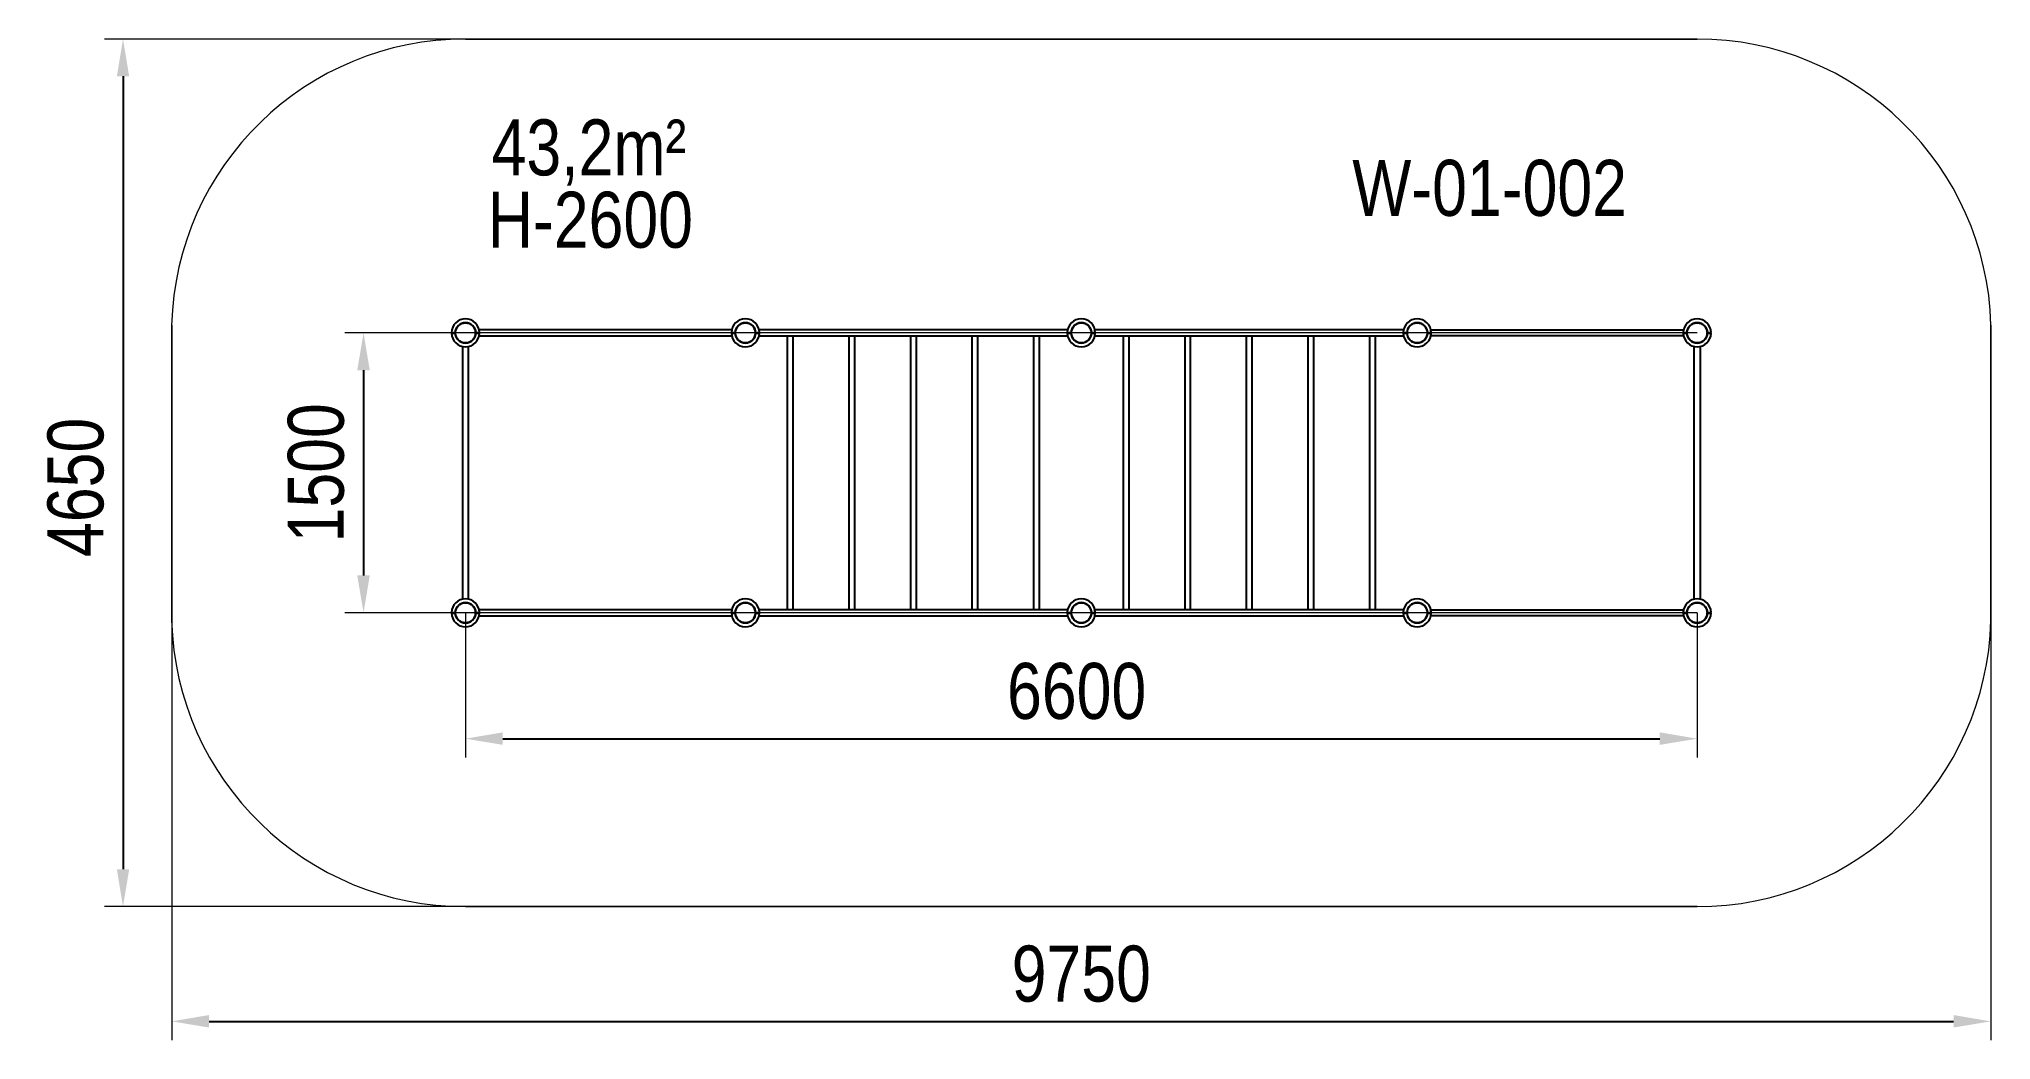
# Model space of a CAD drawing. Header units: millimetres. Extents: x -5522 to 4937, y -2929 to 2436.
import ezdxf

# ---------------------------------------------------------------- set-up
doc = ezdxf.new("R2010")
doc.units = ezdxf.units.MM
for name, color, linetype in [('DIKOM_АРТИКУЛ', 7, 'Continuous'), ('DIKOM_ЗОНА', 80, 'Continuous'), ('DIKOM_ОБЪЕКТ', 7, 'Continuous'), ('DIKOM_РАЗМЕР_ЗОНА', 7, 'Continuous'), ('DIKOM_РАЗМЕР_ОБЪЕКТА', 7, 'Continuous')]:
    doc.layers.add(name, color=color, linetype=linetype)
doc.styles.add('style1', font='arial.ttf', dxfattribs={"width": 0.8})
doc.dimstyles.new('1-50', dxfattribs={"dimtxt": 300, "dimasz": 200, "dimexe": 100, "dimexo": 0, "dimgap": 100, "dimtad": 1, "dimdec": 0, "dimtxsty": 'style1', "dimcen": 0, "dimclrd": 7, "dimclre": 7, "dimadec": 1, "dimazin": 2, "dimtfac": 1, "dimtdec": 0, "dimtmove": 0, "dimatfit": 3, "dimfxl": 0, "dimlwd": 25, "dimlwe": 18, "dimarcsym": 0})

# ---------------------------------------------------------------- blocks, each defined once
blk = doc.blocks.new('*D1')
at = {"layer": 'Defpoints', "color": 0, "transparency": 16777216}
for p in [(-3237, -639), (3363, -639), (3363, -1314)]:
    blk.add_point(p, dxfattribs=at)
at = {"layer": 'DIKOM_РАЗМЕР_ОБЪЕКТА', "color": 7, "lineweight": 18, "transparency": 16777216}
for p, q in [((-3237, -639), (-3237, -1414)), ((3363, -639), (3363, -1414))]:
    blk.add_line(p, q, dxfattribs=at)
at = {"layer": 'DIKOM_РАЗМЕР_ОБЪЕКТА', "color": 7, "lineweight": 25, "transparency": 16777216}
blk.add_line((-3037, -1314), (3163, -1314), dxfattribs=at)
at = {"layer": 'DIKOM_РАЗМЕР_ОБЪЕКТА', "color": 7, "transparency": 16777216}
for points in [[(-3037, -1280), (-3037, -1347), (-3237, -1314)], [(3163, -1280), (3163, -1347), (3363, -1314)]]:
    blk.add_solid(points, dxfattribs=at)
at = {"layer": 'DIKOM_РАЗМЕР_ОБЪЕКТА', "color": 0, "transparency": 16777216, "insert": (38, -1060), "char_height": 300, "attachment_point": 5, "style": 'style1'}
blk.add_mtext('6600', dxfattribs=at)
blk = doc.blocks.new('*D2')
at = {"layer": 'Defpoints', "color": 0, "transparency": 16777216}
for p in [(-4811, 903), (4937, 903), (4937, -2829)]:
    blk.add_point(p, dxfattribs=at)
at = {"layer": 'DIKOM_РАЗМЕР_ЗОНА', "color": 7, "lineweight": 18, "transparency": 16777216}
for p, q in [((-4811, 903), (-4811, -2929)), ((4937, 903), (4937, -2929))]:
    blk.add_line(p, q, dxfattribs=at)
at = {"layer": 'DIKOM_РАЗМЕР_ЗОНА', "color": 7, "lineweight": 25, "transparency": 16777216}
blk.add_line((-4611, -2829), (4737, -2829), dxfattribs=at)
at = {"layer": 'DIKOM_РАЗМЕР_ЗОНА', "color": 7, "transparency": 16777216}
for points in [[(-4611, -2795), (-4611, -2862), (-4811, -2829)], [(4737, -2795), (4737, -2862), (4937, -2829)]]:
    blk.add_solid(points, dxfattribs=at)
at = {"layer": 'DIKOM_РАЗМЕР_ЗОНА', "color": 0, "transparency": 16777216, "insert": (63, -2575), "char_height": 300, "attachment_point": 5, "style": 'style1'}
blk.add_mtext('9750', dxfattribs=at)
blk = doc.blocks.new('*D3')
at = {"layer": 'Defpoints', "color": 0, "transparency": 16777216}
for p in [(3363, 2436), (-5072, -2214), (3363, -2214)]:
    blk.add_point(p, dxfattribs=at)
at = {"layer": 'DIKOM_РАЗМЕР_ЗОНА', "color": 7, "lineweight": 18, "transparency": 16777216}
for p, q in [((3363, 2436), (-5172, 2436)), ((3363, -2214), (-5172, -2214))]:
    blk.add_line(p, q, dxfattribs=at)
at = {"layer": 'DIKOM_РАЗМЕР_ЗОНА', "color": 7, "lineweight": 25, "transparency": 16777216}
blk.add_line((-5072, 2236), (-5072, -2014), dxfattribs=at)
at = {"layer": 'DIKOM_РАЗМЕР_ЗОНА', "color": 7, "transparency": 16777216}
for points in [[(-5105, 2236), (-5039, 2236), (-5072, 2436)], [(-5105, -2014), (-5039, -2014), (-5072, -2214)]]:
    blk.add_solid(points, dxfattribs=at)
at = {"layer": 'DIKOM_РАЗМЕР_ЗОНА', "color": 0, "transparency": 16777216, "insert": (-5325, 33), "char_height": 300, "attachment_point": 5, "rotation": 90, "style": 'style1'}
blk.add_mtext('4650', dxfattribs=at)
blk = doc.blocks.new('*D0')
at = {"layer": 'Defpoints', "color": 0, "transparency": 16777216}
for p in [(3363, 861), (-3783, -639), (3363, -639)]:
    blk.add_point(p, dxfattribs=at)
at = {"layer": 'DIKOM_РАЗМЕР_ОБЪЕКТА', "color": 7, "lineweight": 18, "transparency": 16777216}
for p, q in [((3363, 861), (-3883, 861)), ((3363, -639), (-3883, -639))]:
    blk.add_line(p, q, dxfattribs=at)
at = {"layer": 'DIKOM_РАЗМЕР_ОБЪЕКТА', "color": 7, "lineweight": 25, "transparency": 16777216}
blk.add_line((-3783, 661), (-3783, -439), dxfattribs=at)
at = {"layer": 'DIKOM_РАЗМЕР_ОБЪЕКТА', "color": 7, "transparency": 16777216}
for points in [[(-3817, 661), (-3750, 661), (-3783, 861)], [(-3817, -439), (-3750, -439), (-3783, -639)]]:
    blk.add_solid(points, dxfattribs=at)
at = {"layer": 'DIKOM_РАЗМЕР_ОБЪЕКТА', "color": 0, "transparency": 16777216, "insert": (-4037, 111), "char_height": 300, "attachment_point": 5, "rotation": 90, "style": 'style1'}
blk.add_mtext('1500', dxfattribs=at)

msp = doc.modelspace()

# ---------------------------------------------------------------- linework, layer by layer
at = {"layer": 'DIKOM_ЗОНА', "color": 3, "lineweight": 15}
for p, q in [((-3237, 2435.9), (3363, 2435.9)), ((-4811.4, 902.9), (-4811.4, -681.1)), ((4937.4, -681.1), (4937.4, 902.9)), ((-3237, -2214.1), (3363, -2214.1))]:
    msp.add_line(p, q, dxfattribs=at)
for centre, start, end in [((-3237, 860.9), 90, 178.47193), ((3363, 860.9), 1.52807, 90), ((-3237, -639.1), 181.52807, 270), ((3363, -639.1), 270, 358.47193)]:
    msp.add_arc(centre, 1575, start, end, dxfattribs=at)
at = {"layer": 'DIKOM_ОБЪЕКТ'}
for p, q in [((-3312, 862.9), (-3291.5, 862.9)), ((-3312, 858.9), (-3291.5, 858.9)), ((-3292, 858.9), (-3292, 862.9)), ((-3182.5, 862.9), (-3162, 862.9)), ((-3182.5, 858.9), (-3162, 858.9)), ((-1810.3, 876.9), (-3163.7, 876.9)), ((-3163.7, 844.9), (-1810.3, 844.9)), ((-1812, 862.9), (-1791.5, 862.9)), ((-1812, 858.9), (-1791.5, 858.9)), ((-1792, 858.9), (-1792, 862.9)), ((-1682.5, 862.9), (-1662, 862.9)), ((-1682.5, 858.9), (-1662, 858.9)), ((-10.3, 876.9), (-1663.7, 876.9)), ((-1663.7, 844.9), (-10.3, 844.9)), ((-1513, 844.9), (-1513, -623.1)), ((-1481, -623.1), (-1481, 844.9)), ((-1183, 844.9), (-1183, -623.1)), ((-1151, -623.1), (-1151, 844.9)), ((-853, 844.9), (-853, -623.1)), ((-821, -623.1), (-821, 844.9)), ((-523, 844.9), (-523, -623.1)), ((-491, -623.1), (-491, 844.9)), ((-193, 844.9), (-193, -623.1)), ((-161, -623.1), (-161, 844.9)), ((-12, 862.9), (8.5, 862.9)), ((-12, 858.9), (8.5, 858.9)), ((8, 858.9), (8, 862.9)), ((117.5, 862.9), (138, 862.9)), ((117.5, 858.9), (138, 858.9)), ((1789.7, 876.9), (136.3, 876.9)), ((136.3, 844.9), (1789.7, 844.9)), ((287, 844.9), (287, -623.1)), ((319, -623.1), (319, 844.9)), ((617, 844.9), (617, -623.1)), ((649, -623.1), (649, 844.9)), ((947, 844.9), (947, -623.1)), ((979, -623.1), (979, 844.9)), ((1277, 844.9), (1277, -623.1)), ((1309, -623.1), (1309, 844.9)), ((1607, 844.9), (1607, -623.1)), ((1639, -623.1), (1639, 844.9)), ((1788, 862.9), (1808.5, 862.9)), ((1788, 858.9), (1808.5, 858.9)), ((1808, 858.9), (1808, 862.9)), ((1917.5, 862.9), (1938, 862.9)), ((1917.5, 858.9), (1938, 858.9)), ((1936.3, 876.9), (3289.7, 876.9)), ((3289.7, 844.9), (1936.3, 844.9)), ((3288, 862.9), (3308.5, 862.9)), ((3288, 858.9), (3308.5, 858.9)), ((3308, 858.9), (3308, 862.9)), ((3417.5, 862.9), (3438, 862.9)), ((3417.5, 858.9), (3438, 858.9)), ((-3253, 787.6), (-3253, -565.8)), ((-3221, -565.8), (-3221, 787.6)), ((3347, -565.8), (3347, 787.6)), ((3379, 787.6), (3379, -565.8)), ((-1810.3, -623.1), (-3163.7, -623.1)), ((-10.3, -623.1), (-1663.7, -623.1)), ((1789.7, -623.1), (136.3, -623.1)), ((1936.3, -623.1), (3289.7, -623.1)), ((-3312, -637.1), (-3291.5, -637.1)), ((-3312, -641.1), (-3291.5, -641.1)), ((-3292, -641.1), (-3292, -637.1)), ((-3182.5, -637.1), (-3162, -637.1)), ((-3182.5, -641.1), (-3162, -641.1)), ((-3163.7, -655.1), (-1810.3, -655.1)), ((-1812, -637.1), (-1791.5, -637.1)), ((-1812, -641.1), (-1791.5, -641.1)), ((-1792, -641.1), (-1792, -637.1)), ((-1682.5, -637.1), (-1662, -637.1)), ((-1682.5, -641.1), (-1662, -641.1)), ((-1663.7, -655.1), (-10.3, -655.1)), ((-12, -637.1), (8.5, -637.1)), ((-12, -641.1), (8.5, -641.1)), ((8, -641.1), (8, -637.1)), ((117.5, -637.1), (138, -637.1)), ((117.5, -641.1), (138, -641.1)), ((136.3, -655.1), (1789.7, -655.1)), ((1788, -637.1), (1808.5, -637.1)), ((1788, -641.1), (1808.5, -641.1)), ((1808, -641.1), (1808, -637.1)), ((1917.5, -637.1), (1938, -637.1)), ((1917.5, -641.1), (1938, -641.1)), ((3289.7, -655.1), (1936.3, -655.1)), ((3288, -637.1), (3308.5, -637.1)), ((3288, -641.1), (3308.5, -641.1)), ((3308, -641.1), (3308, -637.1)), ((3417.5, -637.1), (3438, -637.1)), ((3417.5, -641.1), (3438, -641.1))]:
    msp.add_line(p, q, dxfattribs=at)
for centre in [(-3237, 860.9), (-1737, 860.9), (63, 860.9), (1863, 860.9), (3363, 860.9), (-3237, -639.1), (-1737, -639.1), (63, -639.1), (1863, -639.1), (3363, -639.1)]:
    msp.add_circle(centre, 54, dxfattribs=at)
for centre, radius, start, end in [((-3237, 860.9), 75, 1.52807, 178.47193), ((-3237, 860.9), 75, 181.52807, 358.47193), ((-3237, 860.9), 54.5, 2.10307, 177.89693), ((-3237, 860.9), 54.5, 182.10307, 357.89693), ((-1737, 860.9), 75, 1.52807, 178.47193), ((-1737, 860.9), 75, 181.52807, 358.47193), ((-1737, 860.9), 54.5, 2.10307, 177.89693), ((-1737, 860.9), 54.5, 182.10307, 357.89693), ((63, 860.9), 75, 1.52807, 178.47193), ((63, 860.9), 75, 181.52807, 358.47193), ((63, 860.9), 54.5, 2.10307, 177.89693), ((63, 860.9), 54.5, 182.10307, 357.89693), ((1863, 860.9), 75, 1.52807, 178.47193), ((1863, 860.9), 75, 181.52807, 358.47193), ((1863, 860.9), 54.5, 2.10307, 177.89693), ((1863, 860.9), 54.5, 182.10307, 357.89693), ((3363, 860.9), 75, 1.52807, 178.47193), ((3363, 860.9), 75, 181.52807, 358.47193), ((3363, 860.9), 54.5, 2.10307, 177.89693), ((3363, 860.9), 54.5, 182.10307, 357.89693), ((-3237, -639.1), 75, 1.52807, 178.47193), ((-3237, -639.1), 54.5, 2.10307, 177.89693), ((-1737, -639.1), 75, 1.52807, 178.47193), ((-1737, -639.1), 54.5, 2.10307, 177.89693), ((63, -639.1), 75, 1.52807, 178.47193), ((63, -639.1), 54.5, 2.10307, 177.89693), ((1863, -639.1), 75, 1.52807, 178.47193), ((1863, -639.1), 54.5, 2.10307, 177.89693), ((3363, -639.1), 75, 1.52807, 178.47193), ((3363, -639.1), 54.5, 2.10307, 177.89693), ((-3237, -639.1), 75, 181.52807, 358.47193), ((-3237, -639.1), 54.5, 182.10307, 357.89693), ((-1737, -639.1), 75, 181.52807, 358.47193), ((-1737, -639.1), 54.5, 182.10307, 357.89693), ((63, -639.1), 75, 181.52807, 358.47193), ((63, -639.1), 54.5, 182.10307, 357.89693), ((1863, -639.1), 75, 181.52807, 358.47193), ((1863, -639.1), 54.5, 182.10307, 357.89693), ((3363, -639.1), 75, 181.52807, 358.47193), ((3363, -639.1), 54.5, 182.10307, 357.89693)]:
    msp.add_arc(centre, radius, start, end, dxfattribs=at)

# ---------------------------------------------------------------- texts
at = {"layer": 'DIKOM_АРТИКУЛ', "color": 7, "linetype": 'Continuous', "lineweight": 15, "insert": (1515, 1788.2), "char_height": 300, "attachment_point": 1, "style": 'style1'}
msp.add_mtext_dynamic_manual_height_columns('W-01-002', width=2314.7, gutter_width=20, heights=[0], dxfattribs=at)
at = {"layer": 'DIKOM_РАЗМЕР_ОБЪЕКТА', "insert": (-3096.9, 2005.1), "char_height": 300, "width": 2314.7, "attachment_point": 1, "style": 'style1'}
msp.add_mtext('43,2m²', dxfattribs=at)
at = {"layer": 'DIKOM_РАЗМЕР_ОБЪЕКТА', "insert": (-3117.4, 1617.4), "char_height": 300, "attachment_point": 1, "style": 'style1'}
msp.add_mtext_dynamic_manual_height_columns('H-2600', width=2314.7, gutter_width=20, heights=[0], dxfattribs=at)

# ---------------------------------------------------------------- dimensions: what is measured, and where the dimension line sits
at = {"layer": 'DIKOM_РАЗМЕР_ЗОНА'}
dim = msp.add_linear_dim(base=(-5072, -2214.1), p1=(3363, 2435.9), p2=(3363, -2214.1), angle=90, dimstyle='1-50', dxfattribs=at)
dim.commit()
dim.dimension.update_dxf_attribs({"geometry": '*D3', "text_midpoint": (-5072, 32.5), "dimtype": 160})
dim = msp.add_linear_dim(base=(4937.4, -2828.7), p1=(-4811.4, 902.9), p2=(4937.4, 902.9), text='9750', dimstyle='1-50', dxfattribs=at)
dim.commit()
dim.dimension.update_dxf_attribs({"geometry": '*D2', "text_midpoint": (63, -2828.7), "dimtype": 160})
at = {"layer": 'DIKOM_РАЗМЕР_ОБЪЕКТА'}
dim = msp.add_linear_dim(base=(-3783.5, -639.1), p1=(3363, 860.9), p2=(3363, -639.1), angle=90, dimstyle='1-50', dxfattribs=at)
dim.commit()
dim.dimension.update_dxf_attribs({"geometry": '*D0', "text_midpoint": (-3783.5, 110.9), "dimtype": 160})
dim = msp.add_linear_dim(base=(3363, -1313.7), p1=(-3237, -639.1), p2=(3363, -639.1), dimstyle='1-50', dxfattribs=at)
dim.commit()
dim.dimension.update_dxf_attribs({"geometry": '*D1', "text_midpoint": (38.5, -1313.7), "dimtype": 160})

doc.saveas('drawing.dxf')
